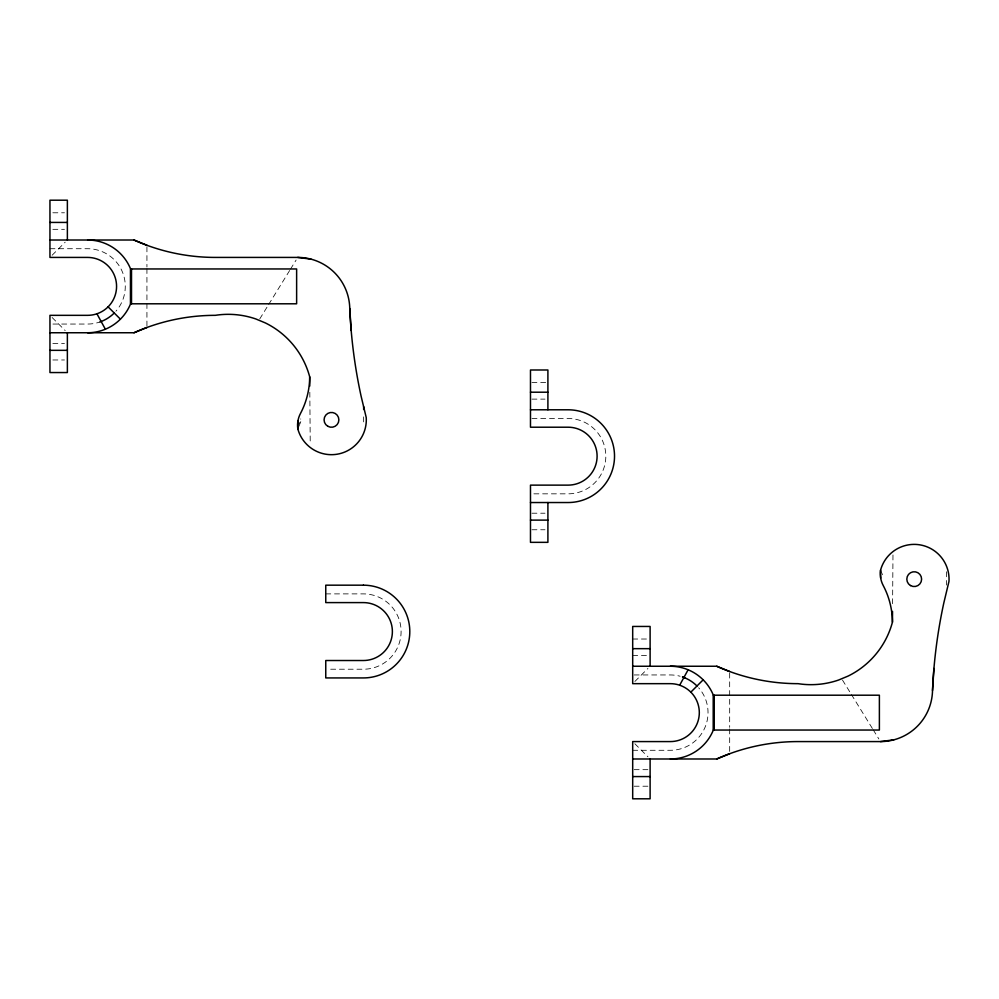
<?xml version="1.0" encoding="UTF-8"?>
<svg xmlns="http://www.w3.org/2000/svg" width="999" height="999" viewBox="0 0 999 999"><rect width="100%" height="100%" fill="white"/><g stroke="black" fill="none" stroke-linecap="round" stroke-linejoin="round"><path stroke-width="0.75" stroke-dasharray="5 3.75" d="M892.594 603.721L892.981 554.582M298.414 427.435L300.811 421.715L300.724 418.918M259.74 318.943L267.819 305.856M268.631 304.545L289.648 270.517M290.459 269.206L296.116 260.04M52.123 255.245L65.185 242.183M634.877 681.48L647.939 668.418M297.565 424.862L300.811 421.715M52.847 212.787L64.46 212.787M52.847 229.333L64.46 229.333M49.95 248.714L87.612 248.714A37.662 37.662 0 0 1 115.934 311.213M52.959 324.051L87.612 324.051A37.662 37.662 0 0 0 99.725 322.053M52.847 343.419L64.46 343.419M52.847 359.977L64.46 359.977M531.93 382.567L547.902 382.567M531.93 399.125L545.004 399.125M531.992 418.494L568.156 418.494A37.662 37.662 0 0 1 605.819 456.168A37.662 37.662 0 0 1 568.156 493.831L530.481 493.831M531.93 513.211L545.004 513.211M531.93 529.757L545.004 529.757M325.761 593.881L363.424 593.881A37.662 37.662 0 0 1 401.099 631.555A37.662 37.662 0 0 1 363.424 669.218L327.272 669.218M632.692 639.023L648.663 639.023M632.692 655.581L648.663 655.581M634.203 674.949L670.366 674.949A37.662 37.662 0 0 1 680.107 676.236M632.692 750.286L670.366 750.286A37.662 37.662 0 0 0 698.676 687.787M634.14 769.667L650.112 769.667M634.14 786.213L648.663 786.213M634.877 743.756L647.939 756.817M52.123 317.52L65.185 330.582M842.482 680.057L850.574 693.144M851.373 694.455L872.389 728.483M873.201 729.794L878.858 738.96M880.569 570.142L883.553 577.285M309.815 392.207L310.239 444.418M946.403 571.753L946.403 585.077M729.67 673.064L729.67 727.359M729.67 728.908L729.67 752.172M363.648 416.883L363.648 424.288M146.928 246.828L146.928 266.983M146.928 268.544L146.928 325.936"/><path stroke-width="1.5" d="M632.692 666.246L716.733 666.246A198.539 198.539 0 0 0 798.051 683.666A84.278 84.278 0 0 0 838.623 680.019L848.101 676.073A84.278 84.278 0 0 0 892.444 622.152L892.532 611.4M49.95 332.754L133.991 332.754A198.539 198.539 0 0 1 215.309 315.334A84.278 84.278 0 0 1 255.869 318.981L265.359 322.927A84.278 84.278 0 0 1 309.702 376.848C309.628 389.523 306.468 402.122 300.549 413.336A25.212 25.212 0 0 0 297.814 428.858A34.84 34.84 0 0 0 366.233 417.57L361.076 396.066A516.508 516.508 0 0 1 349.762 308.479A52.048 52.048 0 0 0 297.727 257.417L215.309 257.417A198.539 198.539 0 0 1 133.991 240.01L49.95 240.01M632.692 758.99L716.733 758.99A198.539 198.539 0 0 1 798.051 741.583L880.469 741.583A52.048 52.048 0 0 0 932.517 690.521L933.928 668.456M932.517 690.521A516.508 516.508 0 0 1 943.818 602.934L948.975 581.43A34.84 34.84 0 0 0 880.569 570.142L880.681 578.121M297.939 420.879L297.814 428.858M87.612 240.01A46.379 46.379 0 0 1 130.457 268.631L130.457 304.133A46.379 46.379 0 0 1 87.612 332.754M670.366 666.246A46.379 46.379 0 0 1 713.211 694.867L713.211 730.369A46.379 46.379 0 0 1 670.366 758.99M679.67 685.202L688.111 669.78M690.833 692.145L703.159 679.832M133.991 332.754L146.928 327.485M716.733 758.99L729.67 753.733M99.725 322.053L102.035 321.178A37.662 37.662 0 0 0 114.248 313.012M893.78 739.847L880.469 741.583M49.95 222.427L67.37 222.427M130.582 268.956L296.628 268.956L296.628 286.376L296.628 303.796L130.582 303.796M49.95 350.337L67.37 350.337M530.481 392.207L547.902 392.207M530.481 409.79L568.156 409.79A46.379 46.379 0 0 1 614.522 456.168A46.379 46.379 0 0 1 568.156 502.534L530.481 502.534M530.481 520.117L547.902 520.117M632.692 648.663L650.112 648.663M713.336 695.204L879.382 695.204L879.382 712.624L879.382 730.044L713.336 730.044M632.692 776.573L650.112 776.573M297.727 257.417L311.039 259.153M684.777 677.821L682.467 676.947A37.662 37.662 0 0 1 696.99 685.988M133.991 240.01L146.928 245.267M716.733 666.246L729.67 671.515M108.092 306.855L120.404 319.168M96.928 313.798L105.37 329.22M349.762 308.479L351.186 330.544M892.444 622.152C892.369 609.477 889.21 596.878 883.291 585.664A25.212 25.212 0 0 1 880.569 570.142M309.702 376.848L309.765 386.064M714.248 695.204L714.248 730.044M650.112 666.246L650.112 626.448L632.692 626.448L632.692 683.666L670.366 683.666A28.959 28.959 0 0 1 699.312 712.624A28.959 28.959 0 0 1 670.366 741.583L632.692 741.583L632.692 798.8L650.112 798.8L650.112 758.99M547.902 409.79L547.902 369.992L530.481 369.992L530.481 427.21L568.156 427.21A28.959 28.959 0 0 1 597.102 456.168A28.959 28.959 0 0 1 568.156 485.127L530.481 485.127L530.481 542.345L547.902 542.345L547.902 502.534M363.648 406.518L363.648 409.478M131.506 268.956L131.506 303.796M67.37 240.01L67.37 200.2L49.95 200.2L49.95 257.417L87.612 257.417A28.959 28.959 0 0 1 116.571 286.376A28.959 28.959 0 0 1 87.612 315.334L49.95 315.334L49.95 372.552L67.37 372.552L67.37 332.754M363.424 585.177L325.761 585.177L325.761 602.597L363.424 602.597A28.959 28.959 0 0 1 392.382 631.555A28.959 28.959 0 0 1 363.424 660.514L325.761 660.514L325.761 677.934L363.424 677.934A46.379 46.379 0 0 0 409.802 631.555A46.379 46.379 0 0 0 363.424 585.177M910.514 585.564A7.405 7.405 0 0 0 921.615 579.158A7.405 7.405 0 0 0 910.514 572.739A7.405 7.405 0 0 0 910.514 585.564M327.772 426.261A7.405 7.405 0 0 0 338.873 419.842A7.405 7.405 0 0 0 327.772 413.436A7.405 7.405 0 0 0 327.772 426.261"/></g></svg>
